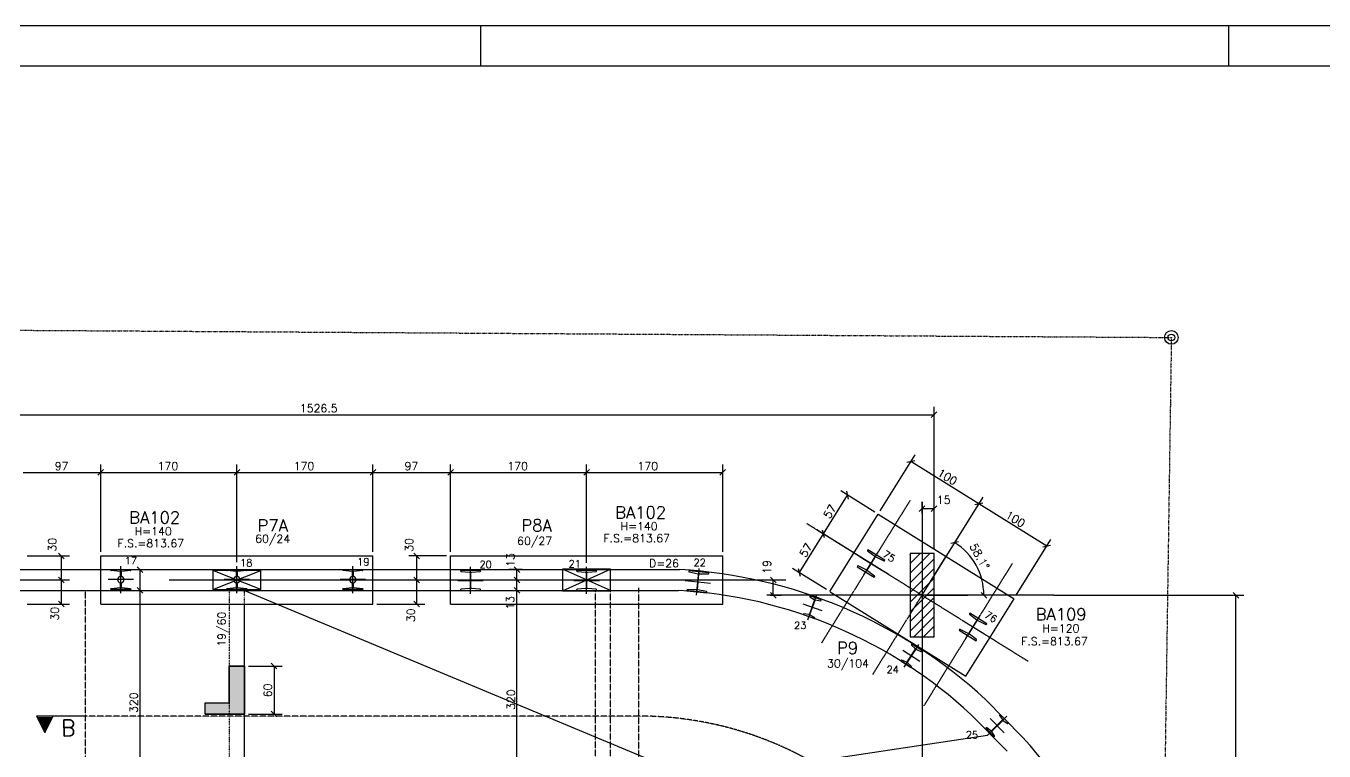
# Model space of a CAD drawing. Extents: x 880 to 7065, y 666 to 4166.
# Drawn here: x 3869 to 5490, y 3260 to 4166 of the extents above; entities that cross this region are included whole.
import ezdxf

# ---------------------------------------------------------------- set-up
doc = ezdxf.new("R2010")
doc.units = 0
doc.header["$MEASUREMENT"] = 0
for name, pattern in [('ESTILO_TQS_0003', [1.5, 0.5, -0.4, 0.1, -0.5]), ('ESTILO_TQS_0004', [2, 0.5, -0.4, 0.1, -0.4, 0.1, -0.5]), ('ESTILO_TQS_0005', [0.4, 0.3, -0.1])]:
    doc.linetypes.add(name, pattern=pattern)
for name, color, linetype in [('1', 1, 'CONTINUOUS'), ('2', 2, 'CONTINUOUS'), ('3', 3, 'CONTINUOUS'), ('4', 4, 'CONTINUOUS'), ('6', 6, 'CONTINUOUS'), ('7', 7, 'CONTINUOUS'), ('8', 8, 'CONTINUOUS'), ('9', 9, 'CONTINUOUS')]:
    doc.layers.add(name, color=color, linetype=linetype)
doc.styles.get("Standard").update_dxf_attribs({"font": 'ROMANS.SHX'})

msp = doc.modelspace()

# ---------------------------------------------------------------- linework, layer by layer
at = {"layer": '1', "linetype": 'Continuous'}
for p, q in [((4933.220533, 3556.280891), (5103.051177, 3450.651576)), ((3962.031636, 3444.064515), (3962.031636, 3504.064515)), ((3962.031636, 3504.064515), (4302.031636, 3504.064515)), ((4302.031636, 3444.064515), (4302.031636, 3504.064515)), ((4399.031486, 3444.064515), (4399.031486, 3504.064515)), ((4399.031486, 3504.064515), (4739.031486, 3504.064515)), ((4739.031486, 3444.064515), (4739.031486, 3504.064515)), ((1540.083998, 3487.0645), (4685.408132, 3487.0645)), ((1540.012714, 3461.0645), (4683.949391, 3461.0645)), ((4873.058535, 3459.44837), (5042.842467, 3353.848109)), ((3962.031636, 3444.064515), (4302.031636, 3444.064515)), ((4399.031486, 3444.064515), (4739.031486, 3444.064515)), ((5067.134941, 3324.903331), (5113.656332, 3277.937989)), ((3942.650148, 3304.308781), (3881.852646, 3304.134879)), ((3881.852646, 3304.134879), (3892.282728, 3283.423028)), ((3881.993942, 3304.048331), (3942.650397, 3304.22183)), ((3881.993942, 3304.048379), (3892.28217, 3283.618125)), ((3882.654955, 3302.541664), (3901.801021, 3302.596429)), ((3883.457264, 3300.948455), (3901.007791, 3300.998656)), ((3884.259572, 3299.355241), (3900.21461, 3299.400878)), ((3885.061935, 3297.762032), (3899.421428, 3297.803105)), ((3885.864244, 3296.16877), (3898.628247, 3296.205279)), ((3886.666553, 3294.575561), (3897.835065, 3294.607507)), ((3887.468868, 3292.982346), (3897.041871, 3293.009728)), ((3892.28217, 3283.618179), (3902.453403, 3304.106853)), ((3892.282728, 3283.423028), (3902.550952, 3304.107179)), ((5049.483379, 3305.813481), (5094.397438, 3260.471021)), ((3888.271177, 3291.389137), (3896.24869, 3291.411956)), ((3889.073486, 3289.795923), (3895.455508, 3289.814177)), ((3889.875795, 3288.202714), (3894.662326, 3288.216405)), ((3890.67811, 3286.609451), (3893.869145, 3286.618579)), ((3891.480419, 3285.016237), (3893.239363, 3285.021268))]:
    msp.add_line(p, q, dxfattribs=at)
msp.add_lwpolyline([(880.474357, 665.886032), (7064.708681, 665.886032), (7064.708681, 4165.886032), (880.474357, 4165.886032), (880.474357, 665.886032)], dxfattribs=at)
for centre, radius, start, end in [((4650.344039, 2874.151399), 613.915271, 47.241769, 86.72574), ((4650.344039, 2874.151399), 587.915271, 47.241769, 86.722948), ((4659.139887, 2865.711594), 613.608833, 359.846204, 42.206644)]:
    msp.add_arc(centre, radius, start, end, dxfattribs=at)
at = {"layer": '2', "linetype": 'ESTILO_TQS_0003'}
for p, q in [((2072.866503, 3797.134893), (5299.486742, 3776.89655)), ((5299.486742, 3776.89655), (5277.028499, 2260.066249))]:
    msp.add_line(p, q, dxfattribs=at)
at = {"layer": '2', "linetype": 'Continuous'}
for p, q in [((4999.495966, 3676.884525), (5006.567034, 3683.955593)), ((4978.857357, 3622.961477), (4969.118377, 3620.691617)), ((3958.496102, 3604.752559), (3965.56717, 3611.823626)), ((3958.496102, 3604.752559), (3965.56717, 3611.823626)), ((4128.496102, 3604.752559), (4135.56717, 3611.823626)), ((4128.496102, 3604.752559), (4135.56717, 3611.823626)), ((4298.496102, 3604.752559), (4305.56717, 3611.823626)), ((4298.496102, 3604.752559), (4305.56717, 3611.823626)), ((4395.495952, 3604.752559), (4402.56702, 3611.823626)), ((4395.495952, 3604.752559), (4402.56702, 3611.823626)), ((4565.495952, 3604.752559), (4572.56702, 3611.823626)), ((4565.495952, 3604.752559), (4572.56702, 3611.823626)), ((4735.495952, 3604.752559), (4742.56702, 3611.823626)), ((4896.201478, 3575.141979), (4893.931618, 3584.880959)), ((5063.771235, 3570.147718), (5054.032255, 3567.877858)), ((5063.771235, 3570.147718), (5054.032255, 3567.877858)), ((4984.495966, 3559.734194), (4991.567034, 3566.805262)), ((4984.495966, 3559.734194), (4991.567034, 3566.805262)), ((4999.495966, 3559.734194), (5006.567034, 3566.805262)), ((4999.495966, 3559.734194), (5006.567034, 3566.805262)), ((4866.097429, 3526.740737), (4863.827569, 3536.479717)), ((4866.097429, 3526.740737), (4863.827569, 3536.479717)), ((5033.672963, 3521.753588), (5023.933953, 3519.483856)), ((3916.440628, 3500.528981), (3909.36956, 3507.600049)), ((4360.272221, 3500.528981), (4353.201153, 3507.600049)), ((5148.688002, 3517.332162), (5138.949022, 3515.062302)), ((4014.684261, 3483.528966), (4007.613194, 3490.600034)), ((4485.506357, 3483.528966), (4478.435289, 3490.600034)), ((4835.992768, 3478.338511), (4833.722908, 3488.077492)), ((3916.440628, 3470.528869), (3909.36956, 3477.599937)), ((3916.440628, 3470.528869), (3909.36956, 3477.599937)), ((4132.0315, 3474.0645), (4132.0315, 3474.0645)), ((4360.272221, 3470.528966), (4353.201153, 3477.600034)), ((4360.272221, 3470.528966), (4353.201153, 3477.600034)), ((4485.506357, 3470.528966), (4478.435289, 3477.600034)), ((4485.506357, 3470.528966), (4478.435289, 3477.600034)), ((4569.0315, 3474.0645), (4569.0315, 3474.0645)), ((4805.736793, 3470.528966), (4798.665725, 3477.600034)), ((4014.684261, 3457.528966), (4007.613194, 3464.600034)), ((4014.684261, 3457.528966), (4007.613194, 3464.600034)), ((4485.506357, 3457.528966), (4478.435289, 3464.600034)), ((4485.506357, 3457.528966), (4478.435289, 3464.600034)), ((4805.736793, 3451.528966), (4798.665725, 3458.600034)), ((4988.0315, 3455.0645), (4988.0315, 3455.0645)), ((5068.766833, 3451.528966), (5061.695765, 3458.600034)), ((5383.688309, 3451.528966), (5376.617241, 3458.600034)), ((3916.440628, 3440.528981), (3909.36956, 3447.600049)), ((4360.272221, 3440.528981), (4353.201153, 3447.600049)), ((4175.086377, 3370.064458), (4182.157445, 3362.99339)), ((4175.086377, 3310.064458), (4182.157445, 3302.99339))]:
    msp.add_line(p, q, dxfattribs=at)
msp.add_arc((4988.030069, 3455.0645), 77.20123, 0, 58.11894, dxfattribs=at)
at = {"layer": '3', "linetype": 'Continuous'}
for p, q in [((4436.228857, 4165.886032), (4436.228857, 4115.886532)), ((5370.712965, 4165.886032), (5370.712965, 4115.886532)), ((4873.011823, 3459.477424), (4933.220533, 3556.280891)), ((4973.0315, 3482.450405), (4997.645595, 3507.0645)), ((4973.0315, 3494.471221), (4985.624779, 3507.0645)), ((4973.0315, 3506.492036), (4973.603964, 3507.0645)), ((4973.0315, 3470.42959), (5003.0315, 3500.42959)), ((4973.0315, 3458.408775), (5003.0315, 3488.408775)), ((4973.0315, 3446.387959), (5003.0315, 3476.387959)), ((4973.0315, 3434.367144), (5003.0315, 3464.367144)), ((4973.0315, 3422.346329), (5003.0315, 3452.346329)), ((4973.0315, 3410.325514), (5003.0315, 3440.325514)), ((5042.842467, 3353.848109), (5103.051177, 3450.651576)), ((4977.791302, 3403.0645), (5003.0315, 3428.304698)), ((4989.812117, 3403.0645), (5003.0315, 3416.283883)), ((5001.832932, 3403.0645), (5003.0315, 3404.263068))]:
    msp.add_line(p, q, dxfattribs=at)
at = {"layer": '3', "linetype": 'ESTILO_TQS_0004'}
msp.add_line((4141.5315, 3444.064515), (4141.5315, 3461.0645), dxfattribs=at)
msp.add_lwpolyline([(4122.5315, 3462.0645), (4122.5315, 3141.0645)], dxfattribs=at)
at = {"layer": '3', "linetype": 'Continuous'}
msp.add_lwpolyline([(4141.5315, 3141.0645), (4141.5315, 3444.064515)], dxfattribs=at)
for radius in [8.5536, 4.233047]:
    msp.add_circle((5299.486742, 3776.89655), radius, dxfattribs=at)
at = {"layer": '6', "linetype": 'Continuous'}
for p, q in [((4910.835553, 3503.07702), (4937.853858, 3486.272485)), ((4915.446067, 3480.367535), (4933.243344, 3508.981969)), ((4929.009593, 3502.920009), (4919.012138, 3486.846118)), ((4920.332122, 3511.891), (4919.933854, 3511.250664)), ((4920.022486, 3510.478778), (4928.920357, 3503.690924)), ((4941.560953, 3498.687335), (4920.332122, 3511.891)), ((4930.408805, 3502.765156), (4940.431151, 3497.78523)), ((3974.531636, 3486.31477), (3974.531636, 3487.068857)), ((3974.531636, 3487.068857), (3999.531636, 3487.068857)), ((3987.031636, 3457.720052), (3987.031636, 3491.417662)), ((3999.531636, 3487.068857), (3999.531636, 3486.31477)), ((4119.531636, 3486.316215), (4119.531636, 3487.070303)), ((4119.531636, 3487.070303), (4144.531636, 3487.070303)), ((4132.031636, 3457.721498), (4132.031636, 3491.419108)), ((4144.531636, 3487.070303), (4144.531636, 3486.316215)), ((4264.531636, 3486.317661), (4264.531636, 3487.071748)), ((4264.531636, 3487.071748), (4289.531636, 3487.071748)), ((4277.031636, 3457.722943), (4277.031636, 3491.420553)), ((4289.531636, 3487.071748), (4289.531636, 3486.317661)), ((4424.031486, 3456.741837), (4424.031486, 3490.439447)), ((4569.031486, 3456.743282), (4569.031486, 3490.440892)), ((4706.319791, 3455.02711), (4709.710317, 3488.553715)), ((4907.526726, 3491.302505), (4907.128458, 3490.662169)), ((4907.128458, 3490.662169), (4928.357288, 3477.458505)), ((4918.280605, 3486.584349), (4908.258259, 3491.564274)), ((4919.680422, 3486.430467), (4929.677272, 3502.503387)), ((4941.162684, 3498.047), (4941.560953, 3498.687335)), ((4002.940605, 3474.568857), (3971.122666, 3474.568857)), ((3986.155205, 3484.641583), (3975.014567, 3485.706131)), ((3986.638136, 3478.550491), (3986.638136, 3484.032944)), ((3986.638136, 3465.10477), (3986.638136, 3470.587222)), ((3987.425136, 3470.587222), (3987.425136, 3465.10477)), ((3999.048705, 3485.706131), (3987.908067, 3484.641583)), ((4147.940605, 3474.570303), (4116.122666, 3474.570303)), ((4131.155205, 3484.643029), (4120.014567, 3485.707576)), ((4131.638136, 3478.551937), (4131.638136, 3484.03439)), ((4131.638136, 3465.106215), (4131.638136, 3470.588668)), ((4132.425136, 3470.588668), (4132.425136, 3465.106215)), ((4144.048705, 3485.707576), (4132.908067, 3484.643029)), ((4292.940605, 3474.571748), (4261.122666, 3474.571748)), ((4276.155205, 3484.644474), (4265.014567, 3485.709022)), ((4276.638136, 3478.553383), (4276.638136, 3484.035835)), ((4276.638136, 3465.107661), (4276.638136, 3470.590114)), ((4277.425136, 3470.590114), (4277.425136, 3465.107661)), ((4289.048705, 3485.709022), (4277.908067, 3484.644474)), ((4408.122516, 3473.590642), (4439.940456, 3473.590642)), ((4436.531486, 3486.090642), (4411.531486, 3486.090642)), ((4411.531486, 3486.090642), (4411.531486, 3485.336555)), ((4412.014417, 3484.727916), (4423.155055, 3483.663368)), ((4423.637986, 3483.055872), (4423.637986, 3464.126555)), ((4424.424986, 3464.126555), (4424.424986, 3483.054729)), ((4424.907917, 3483.663368), (4436.048555, 3484.727916)), ((4436.531486, 3485.336555), (4436.531486, 3486.090642)), ((4553.122516, 3473.592087), (4584.940456, 3473.592087)), ((4581.531486, 3486.092087), (4556.531486, 3486.092087)), ((4556.531486, 3486.092087), (4556.531486, 3485.338)), ((4557.014417, 3484.729361), (4568.155055, 3483.664813)), ((4568.637986, 3483.057318), (4568.637986, 3464.128)), ((4569.424986, 3464.128), (4569.424986, 3483.056175)), ((4569.907917, 3483.664813), (4581.048555, 3484.729361)), ((4581.531486, 3485.338), (4581.531486, 3486.092087)), ((4692.186818, 3473.391113), (4723.843291, 3470.189712)), ((4696.836191, 3485.484682), (4696.760317, 3484.734421)), ((4721.709324, 3482.969276), (4696.836191, 3485.484682)), ((4697.179559, 3484.08028), (4708.156551, 3481.900206)), ((4708.575907, 3481.247202), (4706.671311, 3462.413945)), ((4707.454317, 3462.33476), (4709.358798, 3481.16688)), ((4709.900517, 3481.723839), (4721.091731, 3481.662056)), ((4721.63345, 3482.219016), (4721.709324, 3482.969276)), ((4928.666925, 3478.870727), (4919.769054, 3485.65858)), ((4928.357288, 3477.458505), (4928.755557, 3478.09884)), ((3974.531636, 3462.068857), (3974.531636, 3462.822944)), ((3999.531636, 3462.068857), (3974.531636, 3462.068857)), ((3975.014567, 3463.431583), (3986.155205, 3464.496131)), ((3987.908067, 3464.496131), (3999.048705, 3463.431583)), ((3999.531636, 3462.822944), (3999.531636, 3462.068857)), ((4119.531636, 3462.070303), (4119.531636, 3462.82439)), ((4144.531636, 3462.070303), (4119.531636, 3462.070303)), ((4120.014567, 3463.433029), (4131.155205, 3464.497576)), ((4132.908067, 3464.497576), (4144.048705, 3463.433029)), ((4144.531636, 3462.82439), (4144.531636, 3462.070303)), ((4264.531636, 3462.071748), (4264.531636, 3462.825835)), ((4289.531636, 3462.071748), (4264.531636, 3462.071748)), ((4265.014567, 3463.434474), (4276.155205, 3464.499022)), ((4277.908067, 3464.499022), (4289.048705, 3463.434474)), ((4289.531636, 3462.825835), (4289.531636, 3462.071748)), ((4411.531486, 3461.844729), (4411.531486, 3461.090642)), ((4411.531486, 3461.090642), (4436.531486, 3461.090642)), ((4423.155055, 3463.517916), (4412.014417, 3462.453368)), ((4436.048555, 3462.453368), (4424.907917, 3463.517916)), ((4436.531486, 3461.090642), (4436.531486, 3461.844729)), ((4556.531486, 3461.846175), (4556.531486, 3461.092087)), ((4556.531486, 3461.092087), (4581.531486, 3461.092087)), ((4568.155055, 3463.519361), (4557.014417, 3462.454813)), ((4581.048555, 3462.454813), (4569.907917, 3463.519361)), ((4581.531486, 3461.092087), (4581.531486, 3461.846175)), ((4694.396659, 3461.361809), (4694.320785, 3460.611549)), ((4694.320785, 3460.611549), (4719.193918, 3458.096143)), ((4706.129591, 3461.856985), (4694.938378, 3461.918769)), ((4718.85055, 3459.500545), (4707.873558, 3461.680619)), ((4719.193918, 3458.096143), (4719.269791, 3458.846404)), ((4845.171834, 3424.235031), (4856.56613, 3455.947788)), ((4848.018595, 3454.397901), (4847.763613, 3453.688231)), ((4862.17271, 3449.312371), (4848.018595, 3454.397901)), ((4839.096814, 3444.321113), (4862.641149, 3435.861706)), ((4853.699173, 3449.132176), (4847.298533, 3431.317831)), ((4848.012297, 3452.952147), (4853.450102, 3449.867184)), ((4848.039177, 3431.05172), (4854.43943, 3448.864989)), ((4855.099717, 3449.274482), (4861.257441, 3448.193207)), ((4861.917728, 3448.602701), (4862.17271, 3449.312371)), ((4839.820236, 3431.580119), (4839.565253, 3430.870449)), ((4839.565253, 3430.870449), (4853.719369, 3425.784918)), ((4846.638246, 3430.908337), (4840.480522, 3431.989612)), ((4853.725667, 3427.230673), (4848.287862, 3430.315635)), ((4853.719369, 3425.784918), (4853.974351, 3426.494588)), ((5038.209299, 3423.856261), (5065.227605, 3407.051726)), ((5042.819814, 3401.146777), (5060.617091, 3429.761211)), ((5056.383339, 3423.69925), (5046.385885, 3407.625359)), ((5047.054169, 3407.209708), (5057.051019, 3423.282628)), ((5047.705869, 3432.670241), (5047.307601, 3432.029906)), ((5047.396232, 3431.258019), (5056.294104, 3424.470166)), ((5068.9347, 3419.466577), (5047.705869, 3432.670241)), ((5057.782552, 3423.544397), (5067.804898, 3418.564472)), ((5034.900473, 3412.081746), (5034.502205, 3411.441411)), ((5034.502205, 3411.441411), (5055.731035, 3398.237746)), ((5045.654352, 3407.36359), (5035.632006, 3412.343515)), ((5056.040672, 3399.649968), (5047.142801, 3406.437822)), ((5068.536431, 3418.826241), (5068.9347, 3419.466577)), ((4965.510891, 3365.29267), (4983.861679, 3393.555322)), ((4975.186311, 3394.003103), (4974.775656, 3393.37064)), ((4974.849249, 3392.597175), (4979.436538, 3388.349411)), ((4987.800568, 3385.812735), (4975.186311, 3394.003103)), ((5055.731035, 3398.237746), (5056.129304, 3398.878082)), ((4961.982657, 3373.667721), (4961.572002, 3373.035257)), ((4961.572002, 3373.035257), (4974.186258, 3364.844889)), ((4968.465882, 3371.453141), (4962.719146, 3373.915204)), ((4964.194839, 3386.236035), (4985.177731, 3372.611957)), ((4979.510754, 3387.576905), (4969.20237, 3371.700624)), ((4969.862438, 3371.272046), (4980.170199, 3387.147368)), ((4980.906688, 3387.394851), (4986.653424, 3384.932789)), ((4987.389913, 3385.180272), (4987.800568, 3385.812735)), ((4141.5315, 3366.528924), (4122.5315, 3366.528924)), ((4122.5315, 3366.528924), (4122.5315, 3320.528924)), ((4141.5315, 3306.528924), (4141.5315, 3366.528924)), ((4974.52332, 3366.250817), (4969.936031, 3370.498581)), ((4974.186258, 3364.844889), (4974.596913, 3365.477352)), ((4092.5315, 3320.528924), (4122.5315, 3320.528924)), ((4092.5315, 3306.528924), (4122.5315, 3306.528924)), ((4122.5315, 3306.528924), (4141.5315, 3306.528924)), ((5069.632157, 3280.448422), (5093.813646, 3303.917222)), ((5073.010993, 3301.15929), (5090.43481, 3283.206354)), ((5088.24112, 3299.057286), (5074.657395, 3285.873907)), ((5075.205503, 3285.309154), (5088.788408, 3298.491737)), ((5084.81405, 3304.989227), (5088.340722, 3299.826931)), ((5085.455606, 3306.284854), (5084.914472, 3305.759668)), ((5095.930259, 3295.492113), (5085.455606, 3306.284854)), ((5089.561508, 3298.569073), (5094.616024, 3294.889591)), ((5095.389124, 3294.966927), (5095.930259, 3295.492113)), ((5068.056679, 3289.398717), (5067.515545, 3288.873531)), ((5067.515545, 3288.873531), (5077.990197, 3278.08079)), ((5073.884295, 3285.796571), (5068.829779, 3289.476053)), ((5078.631754, 3279.376417), (5075.105081, 3284.538713)), ((5077.990197, 3278.08079), (5078.531331, 3278.605976))]:
    msp.add_line(p, q, dxfattribs=at)
for points in [[(1030.476824, 715.887607), (7014.713088, 715.887607), (7014.713088, 4115.886532), (1030.476824, 4115.886532), (1030.476824, 715.887607)], [(3987.425136, 3484.034087), (3987.425136, 3478.550491)], [(4132.425136, 3484.035533), (4132.425136, 3478.551937)], [(4277.425136, 3484.036979), (4277.425136, 3478.553383)]]:
    msp.add_lwpolyline(points, dxfattribs=at)
for centre, radius, start, end in [((4920.464575, 3510.920573), 0.625, 148.119688, 224.980914), ((4928.478266, 3503.249129), 0.625002, 328.014692, 44.980836), ((4930.207993, 3502.173295), 0.625, 71.258463, 148.119688), ((4908.057447, 3490.972413), 0.625, 71.258463, 148.119688), ((4918.481418, 3487.17621), 0.625, 251.258463, 328.119688), ((4940.631964, 3498.377091), 0.625, 251.258463, 328.119688), ((3975.156636, 3486.31477), 0.625, 180, 256.861226), ((3987.031636, 3474.568857), 4.001032, 95.644143, 264.355857), ((3986.013136, 3484.032944), 0.625, 0, 76.861226), ((3988.050137, 3484.032942), 0.625002, 103.138852, 180.104996), ((3987.031636, 3474.568857), 4.001032, 275.644143, 84.355857), ((3998.906636, 3486.31477), 0.625, 283.138774, 0), ((4120.156636, 3486.316215), 0.625, 180, 256.861226), ((4132.031636, 3474.570303), 4.001032, 95.644143, 264.355857), ((4131.013136, 3484.03439), 0.625, 0, 76.861226), ((4133.050137, 3484.034388), 0.625002, 103.138852, 180.104996), ((4132.031636, 3474.570303), 4.001032, 275.644143, 84.355857), ((4143.906636, 3486.316215), 0.625, 283.138774, 0), ((4265.156636, 3486.317661), 0.625, 180, 256.861226), ((4277.031636, 3474.571748), 4.001032, 95.644143, 264.355857), ((4276.013136, 3484.035835), 0.625, 0, 76.861226), ((4278.050137, 3484.035833), 0.625002, 103.138852, 180.104996), ((4277.031636, 3474.571748), 4.001032, 275.644143, 84.355857), ((4288.906636, 3486.317661), 0.625, 283.138774, 0), ((4412.156486, 3485.336555), 0.625, 180, 256.861226), ((4423.012985, 3483.054727), 0.625002, 359.895004, 76.861148), ((4425.049986, 3483.054729), 0.625, 103.138774, 180), ((4435.906486, 3485.336555), 0.625, 283.138774, 0), ((4557.156486, 3485.338), 0.625, 180, 256.861226), ((4568.012985, 3483.056172), 0.625002, 359.895004, 76.861148), ((4570.049986, 3483.056175), 0.625, 103.138774, 180), ((4580.906486, 3485.338), 0.625, 283.138774, 0), ((4697.382146, 3484.671536), 0.625, 174.225344, 251.086569), ((4707.953962, 3481.308948), 0.625002, 354.120348, 71.086492), ((4709.980627, 3481.103995), 0.625, 97.364118, 174.225344), ((4721.011622, 3482.281901), 0.625, 277.364118, 354.225344), ((4920.211143, 3486.100375), 0.625, 148.119688, 224.980914), ((4928.224836, 3478.428932), 0.625, 328.119688, 44.980914), ((3975.156636, 3462.822944), 0.625, 103.138774, 180), ((3986.013136, 3465.10477), 0.625, 283.138774, 0), ((3988.050136, 3465.10477), 0.625, 180, 256.861226), ((4120.156636, 3462.82439), 0.625, 103.138774, 180), ((4131.013136, 3465.106215), 0.625, 283.138774, 0), ((4133.050136, 3465.106215), 0.625, 180, 256.861226), ((4143.906636, 3462.82439), 0.625, 0, 76.861226), ((4265.156636, 3462.825835), 0.625, 103.138774, 180), ((4276.013136, 3465.107661), 0.625, 283.138774, 0), ((4278.050136, 3465.107661), 0.625, 180, 256.861226), ((4288.906636, 3462.825835), 0.625, 0, 76.861226), ((4412.156486, 3461.844729), 0.625, 103.138774, 180), ((4423.012986, 3464.126555), 0.625, 283.138774, 0), ((4425.049986, 3464.126555), 0.625, 180, 256.861226), ((4435.906486, 3461.844729), 0.625, 0, 76.861226), ((4557.156486, 3461.846175), 0.625, 103.138774, 180), ((4568.012986, 3464.128), 0.625, 283.138774, 0), ((4570.049986, 3464.128), 0.625, 180, 256.861226), ((4580.906486, 3461.846175), 0.625, 0, 76.861226), ((4695.018487, 3461.298924), 0.625, 97.364118, 174.225344), ((4706.049482, 3462.47683), 0.625, 277.364118, 354.225344), ((4708.076145, 3462.271875), 0.625, 174.225344, 251.086569), ((4718.647963, 3458.909289), 0.625, 354.225344, 71.086569), ((4848.351799, 3453.476898), 0.625, 160.236793, 237.098018), ((4853.110598, 3449.342432), 0.625002, 340.131797, 57.097941), ((4855.027617, 3448.653655), 0.625, 83.375567, 160.236793), ((4861.329542, 3448.814034), 0.625, 263.375567, 340.236793), ((4840.408422, 3431.368785), 0.625, 83.375567, 160.236793), ((4846.710347, 3431.529164), 0.625, 263.375567, 340.236793), ((4848.627364, 3430.840386), 0.625, 160.236793, 237.098018), ((4853.386165, 3426.705922), 0.625, 340.236793, 57.098018), ((5047.838321, 3431.699814), 0.625, 148.119688, 224.980914), ((5055.852013, 3424.02837), 0.625002, 328.014692, 44.980836), ((5057.58174, 3422.952536), 0.625, 71.258463, 148.119688), ((5035.431194, 3411.751654), 0.625, 71.258463, 148.119688), ((5045.855164, 3407.955451), 0.625, 251.258463, 328.119688), ((5047.58489, 3406.879616), 0.625, 148.119688, 224.980914), ((5068.00571, 3419.156333), 0.625, 251.258463, 328.119688), ((4975.299852, 3393.030282), 0.625, 147.004554, 223.865779), ((5055.598583, 3399.208173), 0.625, 328.119688, 44.980914), ((4962.506853, 3373.327363), 0.625, 70.143328, 147.004554), ((4978.985933, 3387.916303), 0.625002, 326.899558, 43.865702), ((4980.694395, 3386.80701), 0.625, 70.143328, 147.004554), ((4986.865716, 3385.520629), 0.625, 250.143328, 327.004554), ((4968.678174, 3372.040982), 0.625, 250.143328, 327.004554), ((4970.386634, 3370.931688), 0.625, 147.004554, 223.865779), ((4974.072717, 3365.81771), 0.625, 327.004554, 43.865779), ((5085.349755, 3305.311167), 0.625, 134.14311, 211.004336), ((5087.805014, 3299.504991), 0.625002, 314.038114, 31.004259), ((5089.223691, 3298.043235), 0.625, 57.281885, 134.14311), ((5094.953841, 3295.415428), 0.625, 237.281885, 314.14311), ((5068.491962, 3288.950216), 0.625, 57.281885, 134.14311), ((5074.222112, 3286.322409), 0.625, 237.281885, 314.14311), ((5075.640786, 3284.860653), 0.625, 134.14311, 211.004336), ((5078.096048, 3279.054478), 0.625, 314.14311, 31.004336)]:
    msp.add_arc(centre, radius, start, end, dxfattribs=at)
at = {"layer": '7', "linetype": 'Continuous'}
for points in [[(4973.0315, 3403.0645), (5003.0315, 3403.0645), (5003.0315, 3507.0645), (4973.0315, 3507.0645), (4973.0315, 3403.0645)], [(4539.0315, 3460.5645), (4599.0315, 3460.5645), (4599.0315, 3487.5645), (4539.0315, 3487.5645), (4539.0315, 3460.5645)], [(4102.0315, 3462.0645), (4162.0315, 3462.0645), (4162.0315, 3486.0645), (4102.0315, 3486.0645), (4102.0315, 3462.0645)]]:
    msp.add_lwpolyline(points, dxfattribs=at)
at = {"layer": '8', "linetype": 'Continuous'}
msp.add_lwpolyline([(4092.5315, 3320.528924), (4122.5315, 3320.528924), (4122.5315, 3366.528924), (4141.5315, 3366.528924), (4141.5315, 3306.528924), (4092.5315, 3306.528924), (4092.5315, 3320.528924)], dxfattribs=at)
for points in [[(4122.5315, 3320.528924), (4122.5315, 3366.528924), (4141.5315, 3366.528924)], [(4122.5315, 3320.528924), (4141.5315, 3366.528924), (4141.5315, 3306.528924)], [(4122.5315, 3320.528924), (4141.5315, 3306.528924), (4092.5315, 3306.528924)], [(4122.5315, 3320.528924), (4092.5315, 3306.528924), (4092.5315, 3320.528924)]]:
    msp.add_solid(points, dxfattribs=at)
at = {"layer": '9', "linetype": 'Continuous'}
for p, q in [((5003.0315, 3517.0645), (5003.0315, 3690.420059)), ((3476.5315, 3680.420059), (5003.0315, 3680.420059)), ((3962.031636, 3509.064515), (3962.031636, 3618.288092)), ((4132.031636, 3496.419108), (4132.031636, 3618.288092)), ((4302.031636, 3509.064515), (4302.031636, 3618.288092)), ((4399.031486, 3509.064515), (4399.031486, 3618.288092)), ((4569.031486, 3495.440892), (4569.031486, 3618.288092)), ((4739.031486, 3509.064515), (4739.031486, 3618.288092)), ((4739.031486, 3514.064515), (4739.031486, 3618.288092)), ((4935.861265, 3560.526657), (4979.269333, 3630.318079)), ((5058.901745, 3569.012788), (4973.987867, 3621.826547)), ((5003.0315, 3512.0645), (5003.0315, 3618.288092)), ((3865.031785, 3608.288092), (3962.031636, 3608.288092)), ((3962.031636, 3608.288092), (4132.031636, 3608.288092)), ((4132.031636, 3608.288092), (4302.031636, 3608.288092)), ((4302.031636, 3608.288092), (4399.031486, 3608.288092)), ((4399.031486, 3608.288092), (4569.031486, 3608.288092)), ((4569.031486, 3608.288092), (4739.031486, 3608.288092)), ((4928.974766, 3558.921624), (4886.575015, 3585.292935)), ((4864.962499, 3531.610227), (4895.066548, 3580.011469)), ((4988.0315, 3571.478741), (4988.0315, 3202.66625)), ((4988.0315, 3557.141757), (4988.0315, 3571.478741)), ((4990.672233, 3459.313487), (5064.183211, 3577.50432)), ((5003.0315, 3561.712452), (5003.0315, 3573.269728)), ((5143.818512, 3516.197232), (5058.901745, 3569.012788)), ((4988.0315, 3563.269728), (5003.0315, 3563.269728)), ((4946.966227, 3480.60649), (4856.470967, 3536.891693)), ((4834.857838, 3483.208001), (4864.962499, 3531.610227)), ((5105.69191, 3454.897342), (5149.099978, 3524.688764)), ((3870.031785, 3504.064515), (3922.905094, 3504.064515)), ((3912.905094, 3474.064403), (3912.905094, 3504.064515)), ((4394.031486, 3504.064515), (4346.736687, 3504.064515)), ((4356.736687, 3474.0645), (4356.736687, 3504.064515)), ((4990.670857, 3459.310232), (5018.259624, 3503.666114)), ((4011.148727, 3461.0645), (4011.148727, 3487.0645)), ((4488.31037, 3487.0645), (4471.970823, 3487.0645)), ((4481.970823, 3474.0645), (4481.970823, 3487.0645)), ((4599.0315, 3461.0645), (4539.0315, 3487.5645)), ((4539.0315, 3460.5645), (4599.0315, 3487.5645)), ((4868.812769, 3462.089103), (4826.366306, 3488.489467)), ((3623.384754, 3474.064403), (3922.905094, 3474.064403)), ((3912.905094, 3444.064515), (3912.905094, 3474.064403)), ((4047.664522, 3474.0645), (4817.927576, 3474.0645)), ((4162.0315, 3462.0645), (4102.0315, 3486.0645)), ((4102.0315, 3462.0645), (4162.0315, 3486.0645)), ((4334.516292, 3474.0645), (4366.736687, 3474.0645)), ((4356.736687, 3444.064515), (4356.736687, 3474.0645)), ((4481.970823, 3461.0645), (4481.970823, 3474.0645)), ((4799.346224, 3474.0645), (4812.201259, 3474.0645)), ((4802.201259, 3455.0645), (4802.201259, 3474.0645)), ((4010.242483, 3461.0645), (4021.148727, 3461.0645)), ((4011.148727, 3141.0645), (4011.148727, 3461.0645)), ((4141.5315, 3461.0645), (5230.017078, 3007.191724)), ((4477.97156, 3461.0645), (4491.970823, 3461.0645)), ((4481.970823, 3141.0645), (4481.970823, 3461.0645)), ((5152.476933, 3455.0645), (4794.046993, 3455.0645)), ((4798.314859, 3455.0645), (4812.201259, 3455.0645)), ((4993.0315, 3455.0645), (5045.265922, 3455.0645)), ((5152.476933, 3455.0645), (5390.152775, 3455.0645)), ((5380.152775, 2885.0645), (5380.152775, 3455.0645)), ((3870.031785, 3444.064515), (3922.905094, 3444.064515)), ((4307.031636, 3444.064515), (4366.736687, 3444.064515)), ((4146.5315, 3366.528924), (4188.621911, 3366.528924)), ((4178.621911, 3366.528924), (4178.621911, 3306.528924)), ((4146.5315, 3306.528924), (4188.621911, 3306.528924)), ((4141.5315, 3141.0645), (5069.632157, 3280.448422))]:
    msp.add_line(p, q, dxfattribs=at)
at = {"layer": '9', "linetype": 'ESTILO_TQS_0005'}
for p, q in [((4862.717588, 3395.591025), (4973.48457, 3573.682002)), ((4843.928044, 3544.692313), (5120.156093, 3372.887162)), ((4926.40408, 3355.980032), (5037.171062, 3534.071009)), ((4990.090572, 3316.369039), (5100.857553, 3494.460016)), ((3942.650397, 3461.0645), (3942.650397, 3141.0645)), ((4580.0315, 3141.0645), (4580.0315, 3460.5645)), ((4599.0315, 3141.0645), (4599.0315, 3460.5645)), ((4633.650397, 3464.134879), (4633.650397, 3141.0645)), ((4633.650397, 3304.134879), (3942.650397, 3304.134879))]:
    msp.add_line(p, q, dxfattribs=at)
msp.add_arc((4633.650397, 2864.134879), 440, 0, 90, dxfattribs=at)

# ---------------------------------------------------------------- texts
at = {"layer": '1', "linetype": 'Continuous'}
msp.add_text('B', height=20, rotation=0.163886, dxfattribs=at).set_placement((3912.721779, 3279.223073))
at = {"layer": '2', "linetype": 'Continuous'}
for s, p in [('1526.5', (4210.7815, 3683.420059)), ('97', (3904.531711, 3611.288092)), ('170', (4033.031636, 3611.288092)), ('170', (4203.031636, 3611.288092)), ('97', (4341.531561, 3611.288092)), ('170', (4470.031486, 3611.288092)), ('170', (4632.509989, 3611.288092)), ('15', (5006.562481, 3569.073243))]:
    msp.add_text(s, height=10, dxfattribs=at).set_placement(p)
for s, rotation, p in [('100', 328.119688, (5006.141101, 3605.361179)), ('57', 58.119688, (4872.713744, 3549.752909)), ('100', 328.119688, (5091.056423, 3552.546522)), ('30', 90, (3906.507854, 3509.507205)), ('30', 90, (4352.187559, 3509.276639)), ('57', 58.119688, (4842.60939, 3501.351175)), ('58.1%%d', 299.05947, (5047.072559, 3516.393948)), ('13', 90, (4478.970823, 3490.39783)), ('19', 90, (4799.342655, 3481.783555)), ('30', 90, (3909.527623, 3423.26401)), ('13', 90, (4478.597928, 3436.938759)), ('30', 90, (4354.400599, 3421.516288)), ('60', 90, (4175.621911, 3327.528924)), ('320', 90, (4008.148727, 3307.944987)), ('320', 90, (4479.476352, 3311.835462))]:
    msp.add_text(s, height=10, rotation=rotation, dxfattribs=at).set_placement(p)
at = {"layer": '3', "linetype": 'Continuous'}
for s, height, p in [('H=140', 10, (4004.414214, 3529.900905)), ('H=140', 10, (4611.440849, 3536.216789)), ('F.S.=813.67', 10, (3982.927405, 3514.860139)), ('60/24', 10, (4154.959195, 3520.492263)), ('60/27', 10, (4482.218455, 3517.859613)), ('F.S.=813.67', 10, (4589.95404, 3521.176023)), ('17', 9, (3991.85375, 3493.712811)), ('18', 9, (4136.092731, 3491.073183)), ('19', 9, (4282.389273, 3492.152889)), ('20', 9, (4435.13879, 3488.95478)), ('21', 9, (4546.474419, 3489.718604)), ('D=26', 10, (4647.059831, 3489.866917)), ('22', 9, (4702.541784, 3491.353979)), ('23', 9, (4828.128563, 3412.857621)), ('H=120', 10, (5138.335185, 3408.587993)), ('F.S.=813.67', 10, (5111.873055, 3392.505876)), ('30/104', 10, (4869.408253, 3364.85163)), ('24', 9, (4943.62372, 3357.702791)), ('25', 9, (5042.619569, 3276.149068))]:
    msp.add_text(s, height=height, dxfattribs=at).set_placement(p)
for s, height, rotation, p in [('75', 9, 328.119688, (4937.954229, 3503.857894)), ('19/60', 10, 90, (4118.045367, 3390.748227)), ('76', 9, 328.119688, (5065.150979, 3428.258467))]:
    msp.add_text(s, height=height, rotation=rotation, dxfattribs=at).set_placement(p)
at = {"layer": '4', "linetype": 'Continuous'}
for s, p in [('BA102', (3997.61635, 3544.621673)), ('BA102', (4604.642985, 3550.937557)), ('P7A', (4157.842101, 3534.416795)), ('P8A', (4487.521451, 3534.787975)), ('BA109', (5129.924516, 3423.711962)), ('P9', (4881.846209, 3381.622213))]:
    msp.add_text(s, height=15, dxfattribs=at).set_placement(p)

doc.saveas('drawing.dxf')
